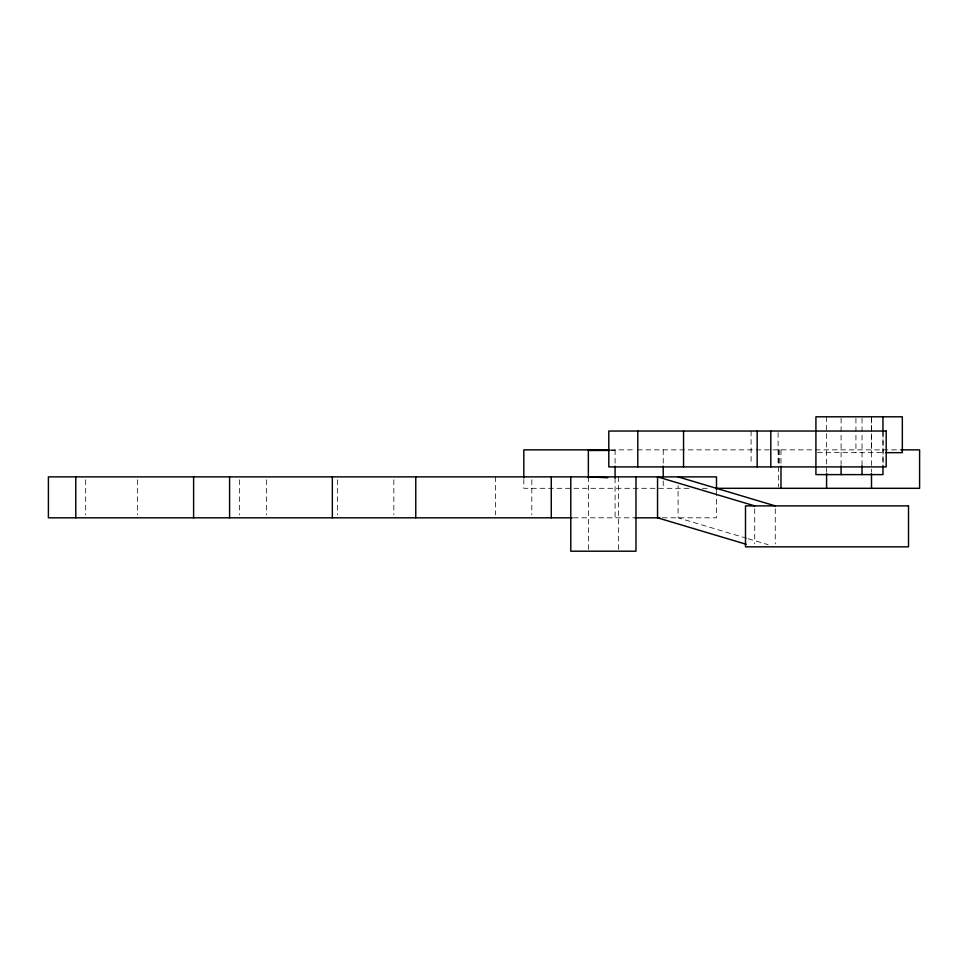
<?xml version="1.0" encoding="UTF-8"?>
<svg xmlns="http://www.w3.org/2000/svg" width="968" height="968" viewBox="0 0 968 968"><rect width="100%" height="100%" fill="white"/><g stroke="black" fill="none" stroke-linecap="round" stroke-linejoin="round"><path stroke-width="0.73" stroke-dasharray="4.84 3.63" d="M610.626 450.447L615.079 450.435M610.542 449.866L635.94 449.866M637.452 449.866L900.821 449.866M817.403 452.661L882.961 452.661M688.889 488.308L523.821 488.308L523.821 479.438M702.417 488.308L708.515 488.308M573.371 517.819L634.476 517.819M662.354 517.819L716.489 517.819L716.489 491.32M746.691 538.293L678.096 517.819L678.096 485.646M748.119 538.728L768.132 544.694M883.058 432.527L883.058 463.914M882.961 431.038L882.961 465.378M871.563 416.797L871.563 452.661M871.502 418.297L871.502 472.045M862.028 418.297L862.028 466.903M855.93 418.297L855.93 452.661M841.095 418.297L841.095 464.374M826.587 416.797L826.587 472.045M780.982 449.866L780.982 464.652M779.3 449.866L779.3 464.652M778.478 449.866L778.478 486.831M778.115 432.527L778.115 463.914M775.271 508.817L775.271 543.907M754.725 508.817L754.725 543.907M751.083 431.038L751.083 463.914M663.225 449.866L663.225 464.652M663.225 480.914L663.225 488.308M618.407 476.873L618.407 551.203M615.079 449.866L615.079 465.003M615.079 478.071L615.079 517.819M588.362 476.873L588.362 549.751M531.819 479.801L531.819 514.891M495.447 476.873L495.447 514.891M393.843 479.801L393.843 514.891M337.421 479.801L337.421 514.891M266.551 479.801L266.551 514.891M239.483 479.801L239.483 514.891M137.589 479.801L137.589 514.891M85.68 479.801L85.68 514.891"/><path stroke-width="1.45" d="M588.362 450.483L609.138 450.447M609.138 449.866L523.821 449.866L523.821 477.95M901.244 449.866L919.6 449.866L919.6 488.308L715.981 488.308M885.938 452.661L902.333 452.661L902.333 416.797L815.915 416.797L815.915 474.61L882.961 474.61L882.961 465.826M572.136 517.819L48.4 517.819L48.4 476.873L716.489 476.873L716.489 490.038M634.96 517.819L659.825 517.819M588.362 476.873L607.662 477.744M678.096 476.873L775.271 505.889M754.725 505.889L657.55 476.873L657.55 517.819L746.146 544.27M882.961 416.797L882.961 431.74M871.502 473.449L871.502 488.308M862.028 465.826L862.028 474.61M841.095 465.826L841.095 474.61M826.587 473.449L826.587 488.308M780.982 466.128L780.982 488.308M770.806 431.038L770.806 466.903M757.158 431.038L757.158 466.903M683.553 431.038L683.553 466.903M663.225 466.128L663.225 477.95M637.791 431.038L637.791 466.903M635.976 476.873L635.976 551.203L570.781 551.203L570.781 476.873M615.079 466.189L615.079 478.107M588.362 449.866L588.362 478.119M551.276 476.873L551.276 517.819M415.768 476.873L415.768 517.819M332.339 476.873L332.339 517.819M229.585 476.873L229.585 517.819M193.612 476.873L193.612 517.819M75.782 476.873L75.782 517.819M886.192 431.038L608.799 431.038L608.799 466.903L886.192 466.903L886.192 431.038M908.516 505.889L745.493 505.889L745.493 546.835L908.516 546.835L908.516 505.889"/></g></svg>
